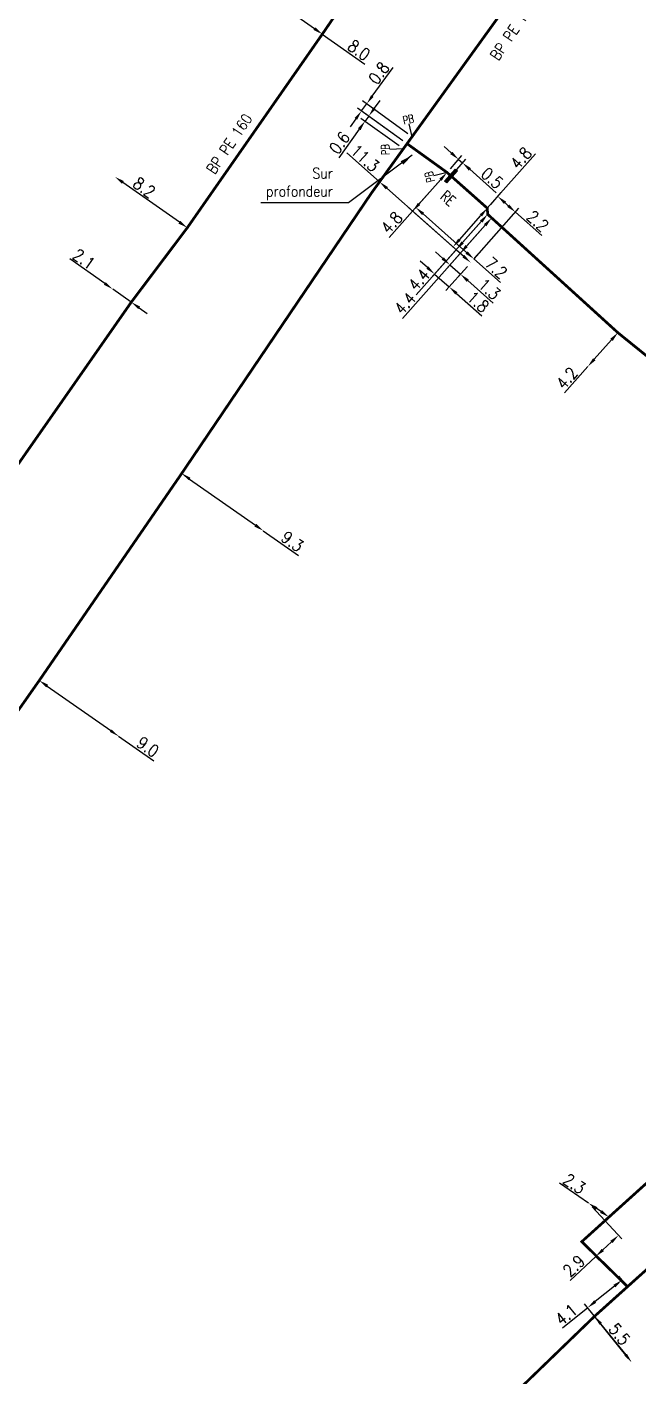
# Model space of a CAD drawing. Header units: millimetres. Extents: x 184998 to 186003, y 126995 to 128002.
# Drawn here: x 185848.5 to 185905.2, y 127498 to 127623.1 of the extents above; entities that cross this region are included whole.
import ezdxf
from ezdxf.enums import TextEntityAlignment as Align

# ---------------------------------------------------------------- set-up
doc = ezdxf.new("R2010")
doc.units = ezdxf.units.MM
doc.header["$PDMODE"] = 34
doc.linetypes.add('L_25_PE', pattern=[2000, 1000, 1000])
doc.layers.get('0').update_dxf_attribs({"linetype": 'CONTINUOUS'})
doc.layers.get('DEFPOINTS').update_dxf_attribs({"linetype": 'CONTINUOUS'})
doc.layers.add('L_150', color=1, linetype='CONTINUOUS')
doc.layers.add('L_340', color=7, linetype='CONTINUOUS')
doc.styles.add('G_ROMANS', font='ROMANS.SHX', dxfattribs={"width": 0.75})
doc.styles.get("Standard").update_dxf_attribs({"font": 'romans.shx', "width": 0.85})
doc.dimstyles.get("Standard").update_dxf_attribs({"dimtxt": 1.5, "dimasz": 1.2, "dimexe": 0.625, "dimexo": 0.625, "dimgap": 0.25, "dimtad": 1, "dimdec": 1, "dimzin": 0, "dimdsep": 46, "dimtxsty": 'Standard', "dimcen": -0.5, "dimadec": 0, "dimazin": 0, "dimtfac": 1, "dimtdec": 1, "dimtmove": 0, "dimatfit": 3, "dimfxl": 0, "dimtolj": 1, "dimtzin": 0, "dimarcsym": 0})

# ---------------------------------------------------------------- blocks, each defined once
blk = doc.blocks.new('*D122')
at = {"layer": 'DEFPOINTS', "color": 0, "linetype": 'Continuous', "transparency": 16777216}
for p in [(185856.48, 127598.82), (185856.48, 127598.82), (185858.2, 127597.61)]:
    blk.add_point(p, dxfattribs=at)
at = {"layer": 'L_150', "color": 0, "linetype": 'Continuous', "lineweight": -2, "transparency": 16777216}
for p, q in [((185855.75, 127599.34), (185852.51, 127601.62)), ((185858.2, 127597.61), (185856.48, 127598.82)), ((185858.94, 127597.09), (185859.67, 127596.57))]:
    blk.add_line(p, q, dxfattribs=at)
at = {"layer": 'L_150', "color": 0, "linetype": 'Continuous', "transparency": 16777216}
for points in [[(185855.83, 127599.46), (185855.66, 127599.22), (185856.48, 127598.82)], [(185859.02, 127597.21), (185858.85, 127596.97), (185858.2, 127597.61)]]:
    blk.add_solid(points, dxfattribs=at)
at = {"layer": 'L_150', "color": 0, "linetype": 'Continuous', "transparency": 16777216, "insert": (185853.81, 127601.62), "char_height": 1.125, "attachment_point": 5, "rotation": 324.8299}
blk.add_mtext('\\A1;2.1', dxfattribs=at)
blk = doc.blocks.new('*D123')
at = {"layer": 'DEFPOINTS', "color": 0, "linetype": 'Continuous', "transparency": 16777216}
for p in [(185856.69, 127609.24), (185856.69, 127609.24), (185863.4, 127604.52)]:
    blk.add_point(p, dxfattribs=at)
at = {"layer": 'L_150', "color": 0, "linetype": 'Continuous', "lineweight": -2, "transparency": 16777216}
blk.add_line((185862.66, 127605.04), (185857.43, 127608.72), dxfattribs=at)
at = {"layer": 'L_150', "color": 0, "linetype": 'Continuous', "transparency": 16777216}
for points in [[(185857.51, 127608.85), (185857.34, 127608.6), (185856.69, 127609.24)], [(185862.75, 127605.16), (185862.57, 127604.91), (185863.4, 127604.52)]]:
    blk.add_solid(points, dxfattribs=at)
at = {"layer": 'L_150', "color": 0, "linetype": 'Continuous', "transparency": 16777216, "insert": (185859.4, 127608.25), "char_height": 1.125, "attachment_point": 5, "rotation": 324.8299}
blk.add_mtext('\\A1;8.2', dxfattribs=at)
blk = doc.blocks.new('*D124')
at = {"layer": 'DEFPOINTS', "color": 0, "linetype": 'Continuous', "transparency": 16777216}
for p in [(185869.39, 127627.1), (185869.39, 127627.1), (185875.92, 127622.48)]:
    blk.add_point(p, dxfattribs=at)
at = {"layer": 'L_150', "color": 0, "linetype": 'Continuous', "lineweight": -2, "transparency": 16777216}
for p, q in [((185869.12, 127626.72), (185869.12, 127626.72)), ((185870.13, 127626.58), (185875.19, 127623)), ((185875.65, 127622.1), (185875.65, 127622.1)), ((185875.92, 127622.48), (185879.87, 127619.69))]:
    blk.add_line(p, q, dxfattribs=at)
at = {"layer": 'L_150', "color": 0, "linetype": 'Continuous', "transparency": 16777216}
for points in [[(185870.21, 127626.7), (185870.04, 127626.46), (185869.39, 127627.1)], [(185875.27, 127623.12), (185875.1, 127622.88), (185875.92, 127622.48)]]:
    blk.add_solid(points, dxfattribs=at)
at = {"layer": 'L_150', "color": 0, "linetype": 'Continuous', "transparency": 16777216, "insert": (185879.33, 127620.99), "char_height": 1.125, "attachment_point": 5, "rotation": 324.7293}
blk.add_mtext('\\A1;8.0', dxfattribs=at)
blk = doc.blocks.new('*D133')
at = {"layer": 'DEFPOINTS', "color": 0, "linetype": 'Continuous', "transparency": 16777216}
for p in [(185862.88, 127581.72), (185870.44, 127576.4), (185870.44, 127576.4)]:
    blk.add_point(p, dxfattribs=at)
at = {"layer": 'L_150', "color": 0, "linetype": 'Continuous', "lineweight": -2, "transparency": 16777216}
for p, q in [((185863.61, 127581.2), (185869.71, 127576.92)), ((185870.44, 127576.4), (185873.7, 127574.11))]:
    blk.add_line(p, q, dxfattribs=at)
at = {"layer": 'L_150', "color": 0, "linetype": 'Continuous', "transparency": 16777216}
for points in [[(185863.7, 127581.32), (185863.53, 127581.08), (185862.88, 127581.72)], [(185869.79, 127577.04), (185869.62, 127576.79), (185870.44, 127576.4)]]:
    blk.add_solid(points, dxfattribs=at)
at = {"layer": 'L_150', "color": 0, "linetype": 'Continuous', "transparency": 16777216, "insert": (185873.15, 127575.41), "char_height": 1.125, "attachment_point": 5, "rotation": 324.8862}
blk.add_mtext('\\A1;9.3', dxfattribs=at)
blk = doc.blocks.new('*D134')
at = {"layer": 'DEFPOINTS', "color": 0, "linetype": 'Continuous', "transparency": 16777216}
for p in [(185849.67, 127562.51), (185857.03, 127557.33), (185857.03, 127557.33)]:
    blk.add_point(p, dxfattribs=at)
at = {"layer": 'L_150', "color": 0, "linetype": 'Continuous', "lineweight": -2, "transparency": 16777216}
for p, q in [((185850.4, 127561.99), (185856.3, 127557.85)), ((185857.03, 127557.33), (185860.28, 127555.05))]:
    blk.add_line(p, q, dxfattribs=at)
at = {"layer": 'L_150', "color": 0, "linetype": 'Continuous', "transparency": 16777216}
for points in [[(185850.49, 127562.11), (185850.32, 127561.87), (185849.67, 127562.51)], [(185856.38, 127557.97), (185856.21, 127557.73), (185857.03, 127557.33)]]:
    blk.add_solid(points, dxfattribs=at)
at = {"layer": 'L_150', "color": 0, "linetype": 'Continuous', "transparency": 16777216, "insert": (185859.74, 127556.35), "char_height": 1.125, "attachment_point": 5, "rotation": 324.9022}
blk.add_mtext('\\A1;9.0', dxfattribs=at)
blk = doc.blocks.new('*D146')
at = {"layer": 'DEFPOINTS', "color": 0, "linetype": 'Continuous', "transparency": 16777216}
for p in [(185881.23, 127608.78), (185889.69, 127601.28), (185889.69, 127601.28)]:
    blk.add_point(p, dxfattribs=at)
at = {"layer": 'L_150', "color": 0, "linetype": 'Continuous', "lineweight": -2, "transparency": 16777216}
for p, q in [((185881.23, 127608.78), (185878.2, 127611.47)), ((185889.01, 127601.88), (185881.91, 127608.18))]:
    blk.add_line(p, q, dxfattribs=at)
at = {"layer": 'L_150', "color": 0, "linetype": 'Continuous', "transparency": 16777216}
for points in [[(185882.01, 127608.29), (185881.81, 127608.07), (185881.23, 127608.78)], [(185889.11, 127601.99), (185888.91, 127601.77), (185889.69, 127601.28)]]:
    blk.add_solid(points, dxfattribs=at)
at = {"layer": 'L_150', "color": 0, "linetype": 'Continuous', "transparency": 16777216, "insert": (185879.88, 127610.98), "char_height": 1.125, "attachment_point": 5, "rotation": 318.4231}
blk.add_mtext('\\A1;11.3', dxfattribs=at)
blk = doc.blocks.new('*D147')
at = {"layer": 'DEFPOINTS', "color": 0, "linetype": 'Continuous', "transparency": 16777216}
for p in [(185879.56, 127615.36), (185884.24, 127612.97), (185883.78, 127612.32)]:
    blk.add_point(p, dxfattribs=at)
at = {"layer": 'L_340', "color": 0, "linetype": 'Continuous', "lineweight": -2, "transparency": 16777216}
for p, q in [((185880.56, 127616.73), (185882.48, 127619.39)), ((185883.4, 127612.59), (185879.18, 127615.63)), ((185879.56, 127615.36), (185880.03, 127616)), ((185883.86, 127613.24), (185879.65, 127616.28)), ((185879.04, 127614.62), (185878.51, 127613.89))]:
    blk.add_line(p, q, dxfattribs=at)
at = {"layer": 'L_340', "color": 0, "linetype": 'Continuous', "transparency": 16777216}
for points in [[(185880.44, 127616.82), (185880.68, 127616.65), (185880.03, 127616)], [(185878.92, 127614.71), (185879.16, 127614.54), (185879.56, 127615.36)]]:
    blk.add_solid(points, dxfattribs=at)
at = {"layer": 'L_340', "color": 0, "linetype": 'Continuous', "transparency": 16777216, "insert": (185881.17, 127618.87), "char_height": 1.125, "attachment_point": 5, "rotation": 54.2193}
blk.add_mtext('\\A1;0.8', dxfattribs=at)
blk = doc.blocks.new('*D148')
at = {"layer": 'DEFPOINTS', "color": 0, "linetype": 'Continuous', "transparency": 16777216}
for p in [(185880.23, 127614.87), (185883.43, 127611.83), (185883.78, 127612.32)]:
    blk.add_point(p, dxfattribs=at)
at = {"layer": 'L_340', "color": 0, "linetype": 'Continuous', "lineweight": -2, "transparency": 16777216}
for p, q in [((185880.76, 127615.61), (185881.28, 127616.34)), ((185883.05, 127612.11), (185879.5, 127614.66)), ((185883.4, 127612.59), (185879.85, 127615.15)), ((185880.23, 127614.87), (185879.88, 127614.39)), ((185879.35, 127613.66), (185877.44, 127611))]:
    blk.add_line(p, q, dxfattribs=at)
at = {"layer": 'L_340', "color": 0, "linetype": 'Continuous', "transparency": 16777216}
for points in [[(185880.64, 127615.69), (185880.88, 127615.52), (185880.23, 127614.87)], [(185879.23, 127613.75), (185879.48, 127613.57), (185879.88, 127614.39)]]:
    blk.add_solid(points, dxfattribs=at)
at = {"layer": 'L_340', "color": 0, "linetype": 'Continuous', "transparency": 16777216, "insert": (185877.52, 127612.4), "char_height": 1.125, "attachment_point": 5, "rotation": 54.2193}
blk.add_mtext('\\A1;0.6', dxfattribs=at)
blk = doc.blocks.new('*D217')
at = {"layer": 'DEFPOINTS', "color": 0, "linetype": 'Continuous', "transparency": 16777216}
for p in [(185901.18, 127503.51), (185904.63, 127499.23), (185904.63, 127499.23)]:
    blk.add_point(p, dxfattribs=at)
at = {"layer": 'L_150', "color": 0, "linetype": 'Continuous', "lineweight": -2, "transparency": 16777216}
blk.add_line((185901.74, 127502.81), (185904.07, 127499.93), dxfattribs=at)
at = {"layer": 'L_150', "color": 0, "linetype": 'Continuous', "transparency": 16777216}
for points in [[(185901.86, 127502.91), (185901.63, 127502.72), (185901.18, 127503.51)], [(185904.18, 127500.03), (185903.95, 127499.84), (185904.63, 127499.23)]]:
    blk.add_solid(points, dxfattribs=at)
at = {"layer": 'L_150', "color": 0, "linetype": 'Continuous', "transparency": 16777216, "insert": (185903.49, 127501.84), "char_height": 1.125, "attachment_point": 5, "rotation": 308.9122}
blk.add_mtext('\\A1;5.5', dxfattribs=at)
blk = doc.blocks.new('*D218')
at = {"layer": 'DEFPOINTS', "color": 0, "linetype": 'Continuous', "transparency": 16777216}
for p in [(185904.23, 127506.26), (185900.54, 127504.3), (185904.63, 127499.23)]:
    blk.add_point(p, dxfattribs=at)
at = {"layer": 'L_150', "color": 0, "linetype": 'Continuous', "lineweight": -2, "transparency": 16777216}
for p, q in [((185903.94, 127506.62), (185903.43, 127507.24)), ((185903.03, 127506.31), (185901.24, 127504.87)), ((185900.54, 127504.3), (185898.2, 127502.42)), ((185904.34, 127499.6), (185900.24, 127504.67))]:
    blk.add_line(p, q, dxfattribs=at)
at = {"layer": 'L_150', "color": 0, "linetype": 'Continuous', "transparency": 16777216}
for points in [[(185902.93, 127506.43), (185903.12, 127506.2), (185903.73, 127506.88)], [(185901.14, 127504.99), (185901.33, 127504.75), (185900.54, 127504.3)]]:
    blk.add_solid(points, dxfattribs=at)
at = {"layer": 'L_150', "color": 0, "linetype": 'Continuous', "transparency": 16777216, "insert": (185898.55, 127503.66), "char_height": 1.125, "attachment_point": 5, "rotation": 38.9122}
blk.add_mtext('\\A1;4.1', dxfattribs=at)
blk = doc.blocks.new('*D219')
at = {"layer": 'DEFPOINTS', "color": 0, "linetype": 'Continuous', "transparency": 16777216}
for p in [(185900.62, 127514.01), (185900.62, 127514.01), (185902.52, 127512.72)]:
    blk.add_point(p, dxfattribs=at)
at = {"layer": 'L_150', "color": 0, "linetype": 'Continuous', "lineweight": -2, "transparency": 16777216}
for p, q in [((185900.62, 127514.01), (185897.91, 127515.86)), ((185901.78, 127513.22), (185901.37, 127513.51))]:
    blk.add_line(p, q, dxfattribs=at)
at = {"layer": 'L_150', "color": 0, "linetype": 'Continuous', "transparency": 16777216}
for points in [[(185901.45, 127513.63), (185901.28, 127513.38), (185900.62, 127514.01)], [(185901.86, 127513.35), (185901.69, 127513.1), (185902.52, 127512.72)]]:
    blk.add_solid(points, dxfattribs=at)
at = {"layer": 'L_150', "color": 0, "linetype": 'Continuous', "transparency": 16777216, "insert": (185899.31, 127515.81), "char_height": 1.125, "attachment_point": 5, "rotation": 325.7859}
blk.add_mtext('\\A1;2.3', dxfattribs=at)
blk = doc.blocks.new('*D220')
at = {"layer": 'DEFPOINTS', "color": 0, "linetype": 'Continuous', "transparency": 16777216}
for p in [(185900.62, 127514.01), (185899.99, 127510.43), (185903.4, 127511.02)]:
    blk.add_point(p, dxfattribs=at)
at = {"layer": 'L_150', "color": 0, "linetype": 'Continuous', "lineweight": -2, "transparency": 16777216}
for p, q in [((185900.94, 127513.67), (185903.72, 127510.68)), ((185900.31, 127510.09), (185901.6, 127508.7)), ((185902.75, 127510.41), (185901.94, 127509.66)), ((185901.28, 127509.05), (185898.92, 127506.84))]:
    blk.add_line(p, q, dxfattribs=at)
at = {"layer": 'L_150', "color": 0, "linetype": 'Continuous', "transparency": 16777216}
for points in [[(185902.64, 127510.52), (185902.85, 127510.3), (185903.4, 127511.02)], [(185901.84, 127509.77), (185902.04, 127509.55), (185901.28, 127509.05)]]:
    blk.add_solid(points, dxfattribs=at)
at = {"layer": 'L_150', "color": 0, "linetype": 'Continuous', "transparency": 16777216, "insert": (185899.26, 127508.19), "char_height": 1.125, "attachment_point": 5, "rotation": 42.9482}
blk.add_mtext('\\A1;2.9', dxfattribs=at)
blk = doc.blocks.new('*D236')
at = {"layer": 'DEFPOINTS', "color": 0, "linetype": 'Continuous', "transparency": 16777216}
for p in [(185903.34, 127594.78), (185900.55, 127591.64), (185900.55, 127591.64)]:
    blk.add_point(p, dxfattribs=at)
at = {"layer": 'L_150', "color": 0, "linetype": 'Continuous', "lineweight": -2, "transparency": 16777216}
for p, q in [((185902.74, 127594.11), (185901.15, 127592.31)), ((185902.99, 127595.09), (185902.99, 127595.09)), ((185900.55, 127591.64), (185898.38, 127589.19))]:
    blk.add_line(p, q, dxfattribs=at)
at = {"layer": 'L_150', "color": 0, "linetype": 'Continuous', "transparency": 16777216}
for points in [[(185902.63, 127594.21), (185902.86, 127594.01), (185903.34, 127594.78)], [(185901.04, 127592.41), (185901.26, 127592.21), (185900.55, 127591.64)]]:
    blk.add_solid(points, dxfattribs=at)
at = {"layer": 'L_150', "color": 0, "linetype": 'Continuous', "transparency": 16777216, "insert": (185898.61, 127590.57), "char_height": 1.125, "attachment_point": 5, "rotation": 48.4231}
blk.add_mtext('\\A1;4.2', dxfattribs=at)
blk = doc.blocks.new('*D237')
at = {"layer": 'DEFPOINTS', "color": 0, "linetype": 'Continuous', "transparency": 16777216}
for p in [(185891.26, 127605.77), (185888.34, 127602.48), (185889.69, 127601.28)]:
    blk.add_point(p, dxfattribs=at)
at = {"layer": 'L_150', "color": 0, "linetype": 'Continuous', "lineweight": -2, "transparency": 16777216}
for p, q in [((185891.61, 127605.46), (185891.61, 127605.46)), ((185890.66, 127605.09), (185888.94, 127603.15)), ((185889.34, 127601.59), (185887.99, 127602.79)), ((185888.34, 127602.48), (185884.63, 127598.3))]:
    blk.add_line(p, q, dxfattribs=at)
at = {"layer": 'L_150', "color": 0, "linetype": 'Continuous', "transparency": 16777216}
for points in [[(185890.55, 127605.19), (185890.78, 127604.99), (185891.26, 127605.77)], [(185888.83, 127603.25), (185889.05, 127603.05), (185888.34, 127602.48)]]:
    blk.add_solid(points, dxfattribs=at)
at = {"layer": 'L_150', "color": 0, "linetype": 'Continuous', "transparency": 16777216, "insert": (185884.88, 127599.7), "char_height": 1.125, "attachment_point": 5, "rotation": 48.4231}
blk.add_mtext('\\A1;4.4', dxfattribs=at)
blk = doc.blocks.new('*D238')
at = {"layer": 'DEFPOINTS', "color": 0, "linetype": 'Continuous', "transparency": 16777216}
for p in [(185891.63, 127605.43), (185888.71, 127602.14), (185889.69, 127601.28)]:
    blk.add_point(p, dxfattribs=at)
at = {"layer": 'L_150', "color": 0, "linetype": 'Continuous', "lineweight": -2, "transparency": 16777216}
for p, q in [((185891.04, 127604.76), (185889.31, 127602.82)), ((185888.71, 127602.14), (185883.35, 127596.1)), ((185889.34, 127601.59), (185888.36, 127602.45))]:
    blk.add_line(p, q, dxfattribs=at)
at = {"layer": 'L_150', "color": 0, "linetype": 'Continuous', "transparency": 16777216}
for points in [[(185890.92, 127604.86), (185891.15, 127604.66), (185891.63, 127605.43)], [(185889.2, 127602.92), (185889.42, 127602.72), (185888.71, 127602.14)]]:
    blk.add_solid(points, dxfattribs=at)
at = {"layer": 'L_150', "color": 0, "linetype": 'Continuous', "transparency": 16777216, "insert": (185883.59, 127597.5), "char_height": 1.125, "attachment_point": 5, "rotation": 48.4231}
blk.add_mtext('\\A1;4.4', dxfattribs=at)
blk = doc.blocks.new('*D239')
at = {"layer": 'DEFPOINTS', "color": 0, "linetype": 'Continuous', "transparency": 16777216}
for p in [(185891.63, 127605.43), (185889.69, 127601.28), (185888.74, 127600.21)]:
    blk.add_point(p, dxfattribs=at)
at = {"layer": 'L_150', "color": 0, "linetype": 'Continuous', "lineweight": -2, "transparency": 16777216}
for p, q in [((185891.32, 127605.08), (185887.45, 127600.72)), ((185887.09, 127601.67), (185886.42, 127602.27)), ((185887.76, 127601.07), (185888.74, 127600.21)), ((185889.38, 127600.93), (185888.42, 127599.86)), ((185889.41, 127599.61), (185891.76, 127597.53))]:
    blk.add_line(p, q, dxfattribs=at)
at = {"layer": 'L_150', "color": 0, "linetype": 'Continuous', "transparency": 16777216}
for points in [[(185887.19, 127601.78), (185886.99, 127601.56), (185887.76, 127601.07)], [(185889.51, 127599.72), (185889.31, 127599.5), (185888.74, 127600.21)]]:
    blk.add_solid(points, dxfattribs=at)
at = {"layer": 'L_150', "color": 0, "linetype": 'Continuous', "transparency": 16777216, "insert": (185891.42, 127598.83), "char_height": 1.125, "attachment_point": 5, "rotation": 318.4231}
blk.add_mtext('\\A1;1.3', dxfattribs=at)
blk = doc.blocks.new('*D240')
at = {"layer": 'DEFPOINTS', "color": 0, "linetype": 'Continuous', "transparency": 16777216}
for p in [(185891.26, 127605.77), (185889.69, 127601.28), (185887.69, 127599.03)]:
    blk.add_point(p, dxfattribs=at)
at = {"layer": 'L_150', "color": 0, "linetype": 'Continuous', "lineweight": -2, "transparency": 16777216}
for p, q in [((185890.95, 127605.42), (185886.03, 127599.87)), ((185885.67, 127600.82), (185884.99, 127601.42)), ((185886.34, 127600.22), (185887.69, 127599.03)), ((185889.38, 127600.93), (185887.38, 127598.68)), ((185888.36, 127598.43), (185890.71, 127596.34))]:
    blk.add_line(p, q, dxfattribs=at)
at = {"layer": 'L_150', "color": 0, "linetype": 'Continuous', "transparency": 16777216}
for points in [[(185885.77, 127600.93), (185885.57, 127600.71), (185886.34, 127600.22)], [(185888.46, 127598.54), (185888.26, 127598.32), (185887.69, 127599.03)]]:
    blk.add_solid(points, dxfattribs=at)
at = {"layer": 'L_150', "color": 0, "linetype": 'Continuous', "transparency": 16777216, "insert": (185890.37, 127597.65), "char_height": 1.125, "attachment_point": 5, "rotation": 318.4231}
blk.add_mtext('\\A1;1.8', dxfattribs=at)
blk = doc.blocks.new('*D241')
at = {"layer": 'DEFPOINTS', "color": 0, "linetype": 'Continuous', "transparency": 16777216}
for p in [(185891.23, 127606.33), (185893.84, 127605.97), (185889.69, 127601.28)]:
    blk.add_point(p, dxfattribs=at)
at = {"layer": 'L_150', "color": 0, "linetype": 'Continuous', "lineweight": -2, "transparency": 16777216}
for p, q in [((185891.54, 127606.68), (185892.51, 127607.78)), ((185892.87, 127606.83), (185893.17, 127606.56)), ((185890, 127601.63), (185894.15, 127606.32)), ((185893.84, 127605.97), (185896.3, 127603.79))]:
    blk.add_line(p, q, dxfattribs=at)
at = {"layer": 'L_150', "color": 0, "linetype": 'Continuous', "transparency": 16777216}
for points in [[(185892.97, 127606.94), (185892.77, 127606.72), (185892.2, 127607.43)], [(185893.27, 127606.67), (185893.07, 127606.45), (185893.84, 127605.97)]]:
    blk.add_solid(points, dxfattribs=at)
at = {"layer": 'L_150', "color": 0, "linetype": 'Continuous', "transparency": 16777216, "insert": (185895.9, 127605.14), "char_height": 1.125, "attachment_point": 5, "rotation": 318.4231}
blk.add_mtext('\\A1;2.2', dxfattribs=at)
blk = doc.blocks.new('*D242')
at = {"layer": 'DEFPOINTS', "color": 0, "linetype": 'Continuous', "transparency": 16777216}
for p in [(185891.23, 127606.33), (185888.04, 127602.74), (185889.69, 127601.28)]:
    blk.add_point(p, dxfattribs=at)
at = {"layer": 'L_150', "color": 0, "linetype": 'Continuous', "lineweight": -2, "transparency": 16777216}
for p, q in [((185891.23, 127606.33), (185895.7, 127611.37)), ((185888.64, 127603.41), (185890.63, 127605.66)), ((185889.34, 127601.59), (185887.69, 127603.05))]:
    blk.add_line(p, q, dxfattribs=at)
at = {"layer": 'L_150', "color": 0, "linetype": 'Continuous', "transparency": 16777216}
for points in [[(185890.52, 127605.76), (185890.74, 127605.56), (185891.23, 127606.33)], [(185888.53, 127603.51), (185888.75, 127603.31), (185888.04, 127602.74)]]:
    blk.add_solid(points, dxfattribs=at)
at = {"layer": 'L_150', "color": 0, "linetype": 'Continuous', "transparency": 16777216, "insert": (185894.35, 127610.98), "char_height": 1.125, "attachment_point": 5, "rotation": 48.4231}
blk.add_mtext('\\A1;4.8', dxfattribs=at)
blk = doc.blocks.new('*D243')
at = {"layer": 'DEFPOINTS', "color": 0, "linetype": 'Continuous', "transparency": 16777216}
for p in [(185887.49, 127609.65), (185889.99, 127601.62), (185889.69, 127601.28)]:
    blk.add_point(p, dxfattribs=at)
at = {"layer": 'L_340', "color": 0, "linetype": 'Continuous', "lineweight": -2, "transparency": 16777216}
for p, q in [((185887.18, 127609.3), (185884.29, 127606.05)), ((185885.27, 127605.8), (185889.31, 127602.22)), ((185889.99, 127601.62), (185892.44, 127599.44)), ((185890, 127601.63), (185890.3, 127601.97))]:
    blk.add_line(p, q, dxfattribs=at)
at = {"layer": 'L_340', "color": 0, "linetype": 'Continuous', "transparency": 16777216}
for points in [[(185885.37, 127605.91), (185885.17, 127605.69), (185884.6, 127606.4)], [(185889.41, 127602.33), (185889.21, 127602.1), (185889.99, 127601.62)]]:
    blk.add_solid(points, dxfattribs=at)
at = {"layer": 'L_340', "color": 0, "linetype": 'Continuous', "transparency": 16777216, "insert": (185892.05, 127600.79), "char_height": 1.125, "attachment_point": 5, "rotation": 318.4231}
blk.add_mtext('\\A1;7.2', dxfattribs=at)
blk = doc.blocks.new('*D244')
at = {"layer": 'DEFPOINTS', "color": 0, "linetype": 'Continuous', "transparency": 16777216}
for p in [(185887.49, 127609.65), (185884.3, 127606.06), (185889.69, 127601.28)]:
    blk.add_point(p, dxfattribs=at)
at = {"layer": 'L_340', "color": 0, "linetype": 'Continuous', "lineweight": -2, "transparency": 16777216}
for p, q in [((185886.89, 127608.98), (185884.9, 127606.73)), ((185884.3, 127606.06), (185882.13, 127603.61)), ((185889.34, 127601.59), (185883.95, 127606.37))]:
    blk.add_line(p, q, dxfattribs=at)
at = {"layer": 'L_340', "color": 0, "linetype": 'Continuous', "transparency": 16777216}
for points in [[(185886.78, 127609.08), (185887, 127608.88), (185887.49, 127609.65)], [(185884.79, 127606.83), (185885.01, 127606.63), (185884.3, 127606.06)]]:
    blk.add_solid(points, dxfattribs=at)
at = {"layer": 'L_340', "color": 0, "linetype": 'Continuous', "transparency": 16777216, "insert": (185882.35, 127604.99), "char_height": 1.125, "attachment_point": 5, "rotation": 48.4231}
blk.add_mtext('\\A1;4.8', dxfattribs=at)
blk = doc.blocks.new('*D245')
at = {"layer": 'DEFPOINTS', "color": 0, "linetype": 'Continuous', "transparency": 16777216}
for p in [(185888.56, 127610.86), (185887.49, 127609.65), (185887.86, 127609.32)]:
    blk.add_point(p, dxfattribs=at)
at = {"layer": 'L_340', "color": 0, "linetype": 'Continuous', "lineweight": -2, "transparency": 16777216}
for p, q in [((185887.89, 127611.46), (185887.22, 127612.06)), ((185887.8, 127610), (185888.87, 127611.21)), ((185888.17, 127609.67), (185889.25, 127610.88)), ((185888.56, 127610.86), (185888.94, 127610.53)), ((185889.61, 127609.94), (185892.06, 127607.76))]:
    blk.add_line(p, q, dxfattribs=at)
at = {"layer": 'L_340', "color": 0, "linetype": 'Continuous', "transparency": 16777216}
for points in [[(185887.99, 127611.57), (185887.79, 127611.35), (185888.56, 127610.86)], [(185889.71, 127610.05), (185889.51, 127609.82), (185888.94, 127610.53)]]:
    blk.add_solid(points, dxfattribs=at)
at = {"layer": 'L_340', "color": 0, "linetype": 'Continuous', "transparency": 16777216, "insert": (185891.67, 127609.11), "char_height": 1.125, "attachment_point": 5, "rotation": 318.4231}
blk.add_mtext('\\A1;0.5', dxfattribs=at)
blk = doc.blocks.new('L_340_21')
at = {"linetype": 'Continuous'}
blk.add_hatch(color=0, dxfattribs=at).paths.add_polyline_path([(0.125, 0.75), (-0.125, 0.75), (-0.125, -0.75), (0.125, -0.75)])
at = {"color": 0, "linetype": 'Continuous'}
blk.add_lwpolyline([(-0.125, 0.75), (0.125, 0.75), (0.125, -0.75), (-0.125, -0.75)], close=True, dxfattribs=at)
at = {"color": 0, "linetype": 'Continuous', "width": 0.75}
for tag, height, flags, p in [('RE', 1, 8, (0, 2)), ('DEF_LEG', 1.2, 3, (0, -5)), ('DEF_COUP', 1.2, 3, (0, -7.5)), ('DEF_TYPE', 1.2, 3, (0, -10))]:
    blk.add_attdef(tag, text='', height=height, dxfattribs=dict(at, flags=flags)).set_placement(p, align=Align.MIDDLE)
blk = doc.blocks.new('L_340_13')
at = {"color": 0, "linetype": 'Continuous', "flags": 128}
blk.add_lwpolyline([(0, 0), (0, 1.25)], dxfattribs=at)
at = {"color": 0, "linetype": 'Continuous', "style": 'G_ROMANS', "width": 0.75}
blk.add_text('PB', height=0.75, dxfattribs=at).set_placement((0, 1.66), align=Align.MIDDLE)
at = {"color": 0, "linetype": 'Continuous', "width": 0.75, "flags": 3}
for tag, p in [('DEF_LEG', (0, -10)), ('DEF_COUP', (0, -12.5)), ('DEF_TYPE', (0, -15))]:
    blk.add_attdef(tag, text='', height=1.2, dxfattribs=at).set_placement(p, align=Align.MIDDLE)

msp = doc.modelspace()

# ---------------------------------------------------------------- linework, layer by layer
at = {"layer": 'L_150', "linetype": 'L_25_PE', "const_width": 0.25}
for points in [[(185955.57, 127810.17), (185956.36, 127809.41), (185956.98, 127810.06), (185957.46, 127809.6), (185970.12, 127798.09), (185980.13, 127789.86), (185983.13, 127787.37), (185989.27, 127782.41), (185949.82, 127728.06), (185933.45, 127704.34), (185928.74, 127698.22), (185901.21, 127659.47), (185893.41, 127648.08), (185875.92, 127622.48), (185863.4, 127604.52), (185858.2, 127597.61), (185842.95, 127575.76), (185839.04, 127570), (185825.54, 127550.7), (185817.11, 127538.38), (185805.77, 127521.55), (185795.49, 127508.64), (185784.26, 127492.53)], [(185784.64, 127469.94), (185807.78, 127502.39), (185810.41, 127506.38), (185814.79, 127512.88), (185822.36, 127523.95), (185835.8, 127542.74), (185849.67, 127562.51), (185862.88, 127581.72), (185880.49, 127607.75), (185897.24, 127630.99), (185934.48, 127682.65), (185955.94, 127713.63), (185992.06, 127764.33), (185993.35, 127764.76), (185995.87, 127768.43), (185998.75, 127772.65)], [(186000, 127620.7), (185994.36, 127613.95), (185991.58, 127610.78), (185971.58, 127586.71), (185963.78, 127577.9), (185951.39, 127563.75), (185937.8, 127548.93), (185931.13, 127541.27), (185922.77, 127532.45), (185915.23, 127524.2), (185902.52, 127512.72), (185899.99, 127510.43), (185904.23, 127506.26)], [(185945.91, 127557.78), (185940.92, 127561.96), (185927.5, 127573.71), (185909.03, 127590.18), (185903.34, 127594.78), (185891.63, 127605.43), (185891.26, 127605.77), (185891.23, 127606.33), (185887.49, 127609.65), (185887.49, 127609.65), (185883.78, 127612.32)], [(185889.68, 127492.39), (185901.18, 127503.51), (185911.35, 127512.65), (185922.88, 127523.96), (185938.36, 127540.49), (185938.28, 127541.39), (185938.17, 127542.58), (185938.62, 127543.05), (185939.12, 127543.58), (185940.07, 127543.14), (185940.4, 127542.97), (185946.99, 127551.43), (185964.9, 127570.53), (185971.95, 127578.29), (185979.64, 127586.86), (185997.01, 127608.58), (185998.34, 127610.6), (186000, 127612.53)]]:
    msp.add_lwpolyline(points, dxfattribs=at)

# ---------------------------------------------------------------- block references
at = {"layer": 'L_340'}
for p, rotation in [((185884.26, 127612.95), 12.42347268345221), ((185883.43, 127611.83), 92.27432215977198), ((185887.49, 127609.65), 104.5894167287884)]:
    msp.add_blockref('L_340_13', p, dxfattribs=dict(at, rotation=rotation))
ref = msp.add_blockref('L_340_21', (185887.86, 127609.32), dxfattribs=dict(at, rotation=318.7777793017028))
ref.add_attrib('RE', 'RE', dxfattribs={"layer": '0', "color": 0, "linetype": 'Continuous', "height": 1, "rotation": 318.7778, "style": 'G_ROMANS', "width": 0.75, "flags": 8}).set_placement((185887.59, 127607.25), align=Align.MIDDLE)

# ---------------------------------------------------------------- texts
at = {"layer": 'L_150', "linetype": 'Continuous', "char_height": 1, "attachment_point": 4, "rotation": 55.8759}
for insert in [(185891.84, 127620.24), (185865.52, 127609.69)]:
    msp.add_mtext('\\A1;BP PE 160', dxfattribs=dict(at, insert=insert))
at = {"layer": 'L_150', "linetype": 'Continuous', "insert": (185876.9, 127608.58), "char_height": 1, "attachment_point": 6}
msp.add_mtext('Sur\\Pprofondeur', dxfattribs=at)

# ---------------------------------------------------------------- dimensions: what is measured, and where the dimension line sits
at = {"layer": 'L_150', "linetype": 'Continuous'}
for base, p1, p2, angle, picture, middle, dimtype in [((185869.39, 127627.1), (185875.92, 127622.48), (185869.39, 127627.1), 144.7293, '*D124', (185878.9, 127620.38), 161), ((185889.69, 127601.28), (185881.23, 127608.78), (185889.69, 127601.28), 138.4231, '*D146', (185879.38, 127610.42), 160), ((185888.04, 127602.74), (185891.23, 127606.33), (185889.69, 127601.28), 48.4231, '*D242', (185894.91, 127610.48), 160), ((185856.69, 127609.24), (185863.4, 127604.52), (185856.69, 127609.24), 144.8299, '*D123', (185858.97, 127607.64), 161), ((185893.84, 127605.97), (185891.23, 127606.33), (185889.69, 127601.28), 138.4231, '*D241', (185895.41, 127604.58), 160), ((185888.71, 127602.14), (185891.63, 127605.43), (185889.69, 127601.28), 48.4231, '*D238', (185884.16, 127597), 160), ((185888.34, 127602.48), (185891.26, 127605.77), (185889.69, 127601.28), 48.4231, '*D237', (185885.44, 127599.2), 160), ((185887.69, 127599.03), (185891.26, 127605.77), (185889.69, 127601.28), 138.4231, '*D240', (185889.87, 127597.09), 160), ((185888.74, 127600.21), (185891.63, 127605.43), (185889.69, 127601.28), 138.4231, '*D239', (185890.92, 127598.27), 160), ((185856.48, 127598.82), (185858.2, 127597.61), (185856.48, 127598.82), 144.8299, '*D122', (185853.37, 127601.01), 161), ((185900.55, 127591.64), (185903.34, 127594.78), (185900.55, 127591.64), 48.4231, '*D236', (185899.17, 127590.08), 160), ((185870.4443, 127576.3976), (185862.877695, 127581.71822), (185870.4443, 127576.3976), 324.886212, '*D133', (185872.723046, 127574.795251), 161), ((185857.03, 127557.33), (185849.67, 127562.51), (185857.03, 127557.33), 324.9022, '*D134', (185859.31, 127555.73), 161), ((185900.62, 127514.01), (185902.52, 127512.72), (185900.62, 127514.01), 325.7859, '*D219', (185898.89, 127515.19), 160), ((185903.4, 127511.02), (185899.99, 127510.43), (185900.62, 127514.01), 222.9482, '*D220', (185899.77, 127507.64), 160), ((185900.54, 127504.3), (185904.23, 127506.26), (185904.63, 127499.23), 38.9122, '*D218', (185899.02, 127503.08), 160)]:
    dim = msp.add_linear_dim(base=base, p1=p1, p2=p2, angle=angle, dimstyle='Standard', override={"dimscale": 0.75}, dxfattribs=at)
    dim.commit()
    dim.dimension.update_dxf_attribs({"geometry": picture, "text_midpoint": middle, "dimtype": dimtype})
dim = msp.add_linear_dim(base=(185904.63, 127499.23), p1=(185901.18, 127503.51), p2=(185904.63, 127499.23), angle=128.9122, dimstyle='Standard', override={"dimscale": 0.75}, dxfattribs=at)
dim.commit()
dim.dimension.update_dxf_attribs({"geometry": '*D217', "text_midpoint": (185903.49, 127501.84)})
at = {"layer": 'L_340', "linetype": 'Continuous'}
for base, p1, p2, angle, picture, middle in [((185879.56, 127615.36), (185884.24, 127612.97), (185883.78, 127612.32), 54.2193, '*D147', (185881.78, 127618.43)), ((185880.23, 127614.87), (185883.43, 127611.83), (185883.78, 127612.32), 234.2193, '*D148', (185878.13, 127611.96)), ((185888.56, 127610.86), (185887.86, 127609.32), (185887.49, 127609.65), 318.4231, '*D245', (185891.17, 127608.55)), ((185884.3, 127606.06), (185887.49, 127609.65), (185889.69, 127601.28), 48.4231, '*D244', (185882.91, 127604.5)), ((185889.99, 127601.62), (185887.49, 127609.65), (185889.69, 127601.28), 138.4231, '*D243', (185891.55, 127600.23))]:
    dim = msp.add_linear_dim(base=base, p1=p1, p2=p2, angle=angle, dimstyle='Standard', override={"dimscale": 0.75}, dxfattribs=at)
    dim.commit()
    dim.dimension.update_dxf_attribs({"geometry": picture, "text_midpoint": middle, "dimtype": 160})

# ---------------------------------------------------------------- leaders
at = {"layer": 'L_150', "linetype": 'Continuous', "annotation_type": 0, "has_hookline": 1, "hookline_direction": 1, "text_width": 6.68}
msp.add_leader([(185884.27, 127611.25), (185878.35, 127606.83), (185877.15, 127606.83)], dimstyle='Standard', dxfattribs=at)

doc.saveas('drawing.dxf')
